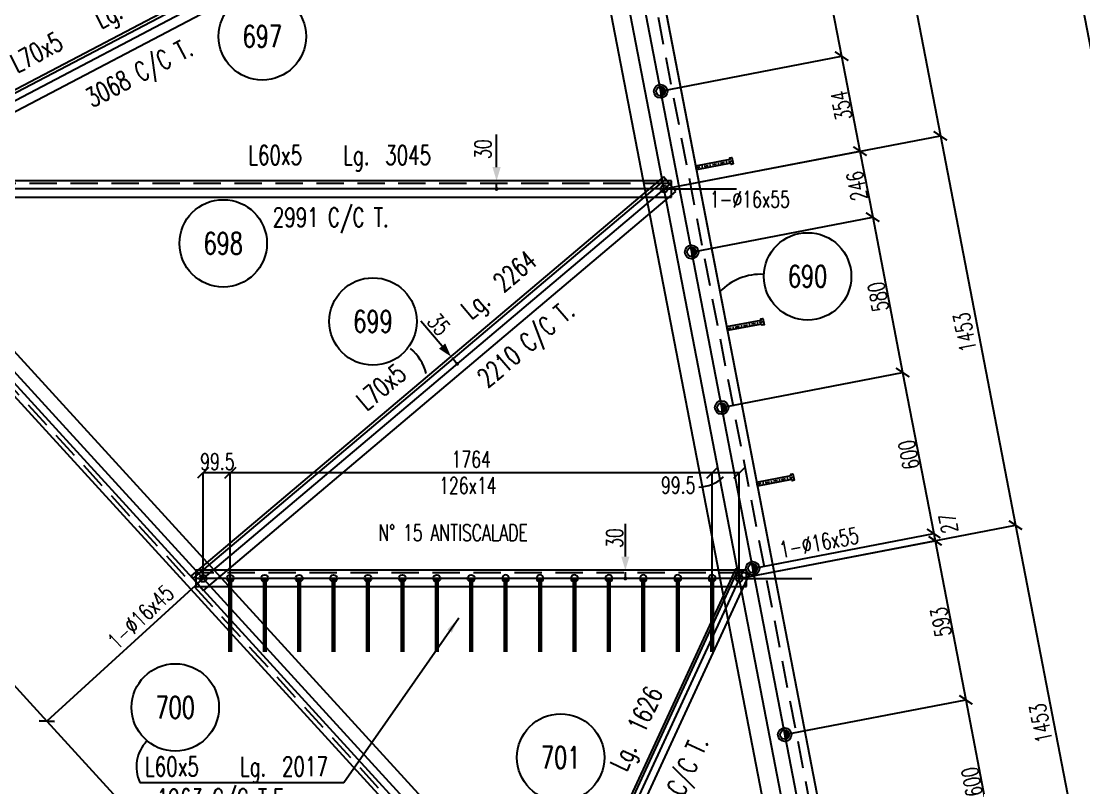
# Model space of a CAD drawing. Extents: x 669586 to 685806, y -4580 to 6900.
# Drawn here: x 675970 to 679859, y 261 to 3069 of the extents above; entities that cross this region are included whole.
import ezdxf
from ezdxf.enums import TextEntityAlignment as Align

# ---------------------------------------------------------------- set-up
doc = ezdxf.new("R2010")
doc.units = 0
doc.header["$LTSCALE"] = 200
doc.header["$MEASUREMENT"] = 0
doc.linetypes.add('DASHDOT', pattern=[1, 0.5, -0.25, 0, -0.25])
doc.linetypes.add('DASHED', pattern=[0.75, 0.5, -0.25])
doc.layers.get('0').update_dxf_attribs({"linetype": 'CONTINUOUS'})
for name, color, linetype in [('ASSI', 6, 'CONTINUOUS'), ('BOLLINI_1', 7, 'CONTINUOUS'), ('Echelon', 1, 'CONTINUOUS'), ('FORI', 2, 'CONTINUOUS'), ('LINEA_ANG', 2, 'CONTINUOUS'), ('LS', 7, 'CONTINUOUS'), ('MZ', 6, 'DASHDOT'), ('QT_MAL', 7, 'CONTINUOUS'), ('QT_MPR', 7, 'CONTINUOUS'), ('QT_MSP', 7, 'CONTINUOUS'), ('TRAT-Y', 7, 'DASHED')]:
    doc.layers.add(name, color=color, linetype=linetype)
doc.styles.add('QUOTE', font='ROMANS8.SHX', dxfattribs={"width": 0.7})
doc.styles.add('RQL', font='ROMANS8.SHX', dxfattribs={"width": 0.7})
doc.styles.add('RS', font='ROMANS8.shx', dxfattribs={"width": 0.7})
doc.styles.get("Standard").update_dxf_attribs({"font": 'ROMANS8.SHX', "width": 0.7})
doc.dimstyles.new('FRECCE1', dxfattribs={"dimtxt": 60, "dimasz": 6.66, "dimexe": 0, "dimexo": 0, "dimgap": 1, "dimtad": 1, "dimzin": 0, "dimdsep": 46, "dimtxsty": 'RS', "dimblk1": 'QUOTP', "dimblk2": 'QUOTF', "dimsah": 1, "dimcen": 0, "dimclrd": 2, "dimclre": 2, "dimclrt": 7, "dimadec": 0, "dimazin": 0, "dimtfac": 1, "dimtix": 1, "dimtmove": 2, "dimatfit": 3, "dimldrblk": 'QUOTP', "dimfxl": 1, "dimtolj": 1, "dimtzin": 0, "dimarcsym": 0})
doc.dimstyles.new('TRATTO', dxfattribs={"dimscale": 0, "dimtxt": 60, "dimasz": 40, "dimexe": 0, "dimexo": 0, "dimgap": 5, "dimtad": 1, "dimrnd": 0.5, "dimdsep": 46, "dimtxsty": 'RS', "dimblk1": 'OBLIQUE', "dimblk2": 'OBLIQUE', "dimsah": 1, "dimcen": 0.09, "dimclrd": 2, "dimclre": 2, "dimclrt": 7, "dimadec": 0, "dimazin": 0, "dimtfac": 1, "dimtix": 1, "dimtmove": 2, "dimatfit": 3, "dimfxl": 1, "dimtolj": 1, "dimtzin": 0, "dimarcsym": 0})

# ---------------------------------------------------------------- blocks, each defined once
blk = doc.blocks.new('ASSE98')
blk.add_line((0, 0), (1, 0))
at = {"color": 7, "style": 'QUOTE', "width": 0.5, "flags": 1}
for tag, p in [('TI', (1.38308, 6.82731)), ('DI_S', (1.38308, 6.42178)), ('D_S', (1.38308, 6.02092)), ('E_S', (1.38308, 5.68065)), ('NFORI', (1.36454, 5.29792)), ('ALAR', (1.36349, 4.93246)), ('FAM', (1.3775, 4.54645)), ('ALA', (1.38308, 4.19257)), ('DISP2', (1.38308, 3.84971)), ('DISP1', (1.38308, 3.50686)), ('PINZAF', (1.38308, 3.164)), ('PINZAI', (1.38308, 2.82114)), ('TRP', (1.38308, 2.47829)), ('NP', (1.38308, 2.13543)), ('SV', (1.38308, 1.79257)), ('PESO', (1.38308, 1.44971)), ('QUA', (1.38308, 1.10686)), ('LUN', (1.38308, 0.764)), ('PROF', (1.38308, 0.42114)), ('POS', (1.38308, 0.07829))]:
    blk.add_attdef(tag, p, '', height=0.2, dxfattribs=at)
at = {"color": 7, "flags": 1}
for tag, p in [('LAV1', (3.07431, 6.82847)), ('LAV2', (3.07431, 6.49513)), ('LAV3', (3.07431, 6.1618)), ('LAV4', (3.07431, 5.82847)), ('LAV5', (3.07431, 5.49513)), ('LAV6', (3.07431, 5.1618)), ('LAV7', (3.07431, 4.82847)), ('LAV8', (3.07431, 4.49513)), ('LAV9', (3.07431, 4.1618)), ('LAV10', (3.07431, 3.82847))]:
    blk.add_attdef(tag, p, '', height=0.2, dxfattribs=at)
blk = doc.blocks.new('16')
blk.add_circle((0, 0), 1)
blk = doc.blocks.new('P20')
at = {"color": 0}
for p, q in [((0, 0.98), (0.02, 1)), ((0, 0.94), (0.06, 1)), ((1, -0.01), (0, 0.99)), ((0, 0.89), (0.1, 0.99)), ((0, 0.85), (0.14, 0.99)), ((0, 0.8), (0.18, 0.98)), ((0, 0.76), (0.22, 0.98)), ((0, 0.71), (0.25, 0.97)), ((0, 0.67), (0.29, 0.96)), ((1, -0.05), (0, 0.95)), ((0, 0.62), (0.32, 0.95)), ((0, 0.58), (0.36, 0.93)), ((0, 0.53), (0.39, 0.92)), ((0, 0.49), (0.42, 0.91)), ((1, -0.09), (0, 0.9)), ((0, 0.44), (0.45, 0.89)), ((0, 0.4), (0.48, 0.88)), ((0.99, -0.13), (0, 0.86)), ((0, 0.35), (0.51, 0.86)), ((0, 0.31), (0.54, 0.84)), ((0, 0.26), (0.56, 0.83)), ((0.99, -0.17), (0, 0.81)), ((0, 0.22), (0.59, 0.81)), ((0, 0.17), (0.61, 0.79)), ((0.98, -0.21), (0, 0.77)), ((0, 0.13), (0.64, 0.77)), ((0, 0.08), (0.66, 0.75)), ((0, 0.04), (0.69, 0.73)), ((0.97, -0.25), (0, 0.72)), ((0, -0.01), (0.71, 0.7)), ((0.96, -0.28), (0, 0.68)), ((0, -0.05), (0.73, 0.68)), ((0, -0.1), (0.75, 0.66)), ((0.95, -0.32), (0, 0.63)), ((0, -0.14), (0.77, 0.63)), ((0, -0.19), (0.79, 0.61)), ((0.94, -0.35), (0, 0.59)), ((0, -0.23), (0.81, 0.58)), ((0, -0.28), (0.83, 0.56)), ((0.92, -0.38), (0, 0.54)), ((0, -0.32), (0.85, 0.53)), ((0.91, -0.41), (0, 0.5)), ((0, -0.36), (0.87, 0.5)), ((0, -0.41), (0.88, 0.47)), ((0.9, -0.44), (0, 0.45)), ((0, -0.45), (0.9, 0.44)), ((0.88, -0.47), (0, 0.41)), ((0, -0.5), (0.91, 0.41)), ((0, -0.54), (0.92, 0.38)), ((0.87, -0.5), (0, 0.36)), ((0, -0.59), (0.94, 0.35)), ((0.85, -0.53), (0, 0.32)), ((0, -0.63), (0.95, 0.31)), ((0, -0.68), (0.96, 0.28)), ((0.83, -0.56), (0, 0.27)), ((0, -0.72), (0.97, 0.25)), ((0.81, -0.58), (0, 0.23)), ((0, -0.77), (0.98, 0.21)), ((0.79, -0.61), (0, 0.18)), ((0, -0.81), (0.99, 0.17)), ((0.77, -0.63), (0, 0.14)), ((0, -0.86), (0.99, 0.13)), ((0.75, -0.66), (0, 0.09)), ((0, -0.9), (1, 0.09)), ((0.73, -0.68), (0, 0.05)), ((0, -0.95), (1, 0.05)), ((0.71, -0.7), (0, 0.01)), ((0, -0.99), (1, 0.01)), ((1, 0.04), (0.04, 1)), ((1, 0.09), (0.09, 1)), ((0.99, 0.14), (0.14, 0.99)), ((0.98, 0.19), (0.19, 0.98)), ((0.97, 0.25), (0.25, 0.97)), ((0.95, 0.31), (0.31, 0.95)), ((0.92, 0.38), (0.38, 0.92)), ((0.88, 0.47), (0.47, 0.88)), ((0.81, 0.59), (0.59, 0.81)), ((0.69, -0.73), (0, -0.04)), ((0.66, -0.75), (0, -0.08)), ((0.64, -0.77), (0, -0.13)), ((0.61, -0.79), (0, -0.17)), ((0.59, -0.81), (0, -0.22)), ((0.56, -0.83), (0, -0.26)), ((0.54, -0.84), (0, -0.31)), ((0.51, -0.86), (0, -0.35)), ((0.48, -0.88), (0, -0.4)), ((0.45, -0.89), (0, -0.44)), ((0.42, -0.91), (0, -0.49)), ((0.39, -0.92), (0, -0.53)), ((0.36, -0.93), (0, -0.58)), ((0.32, -0.95), (0, -0.62)), ((0.29, -0.96), (0, -0.67)), ((0.25, -0.97), (0, -0.71)), ((0.22, -0.98), (0, -0.76)), ((0.18, -0.98), (0, -0.8)), ((0.14, -0.99), (0, -0.85)), ((0.1, -0.99), (0, -0.89)), ((0.04, -1), (1, -0.04)), ((0.09, -1), (1, -0.09)), ((0.14, -0.99), (0.99, -0.14)), ((0.19, -0.98), (0.98, -0.19)), ((0.25, -0.97), (0.97, -0.25)), ((0.31, -0.95), (0.95, -0.31)), ((0.38, -0.92), (0.92, -0.38)), ((0.47, -0.88), (0.88, -0.47)), ((0.59, -0.81), (0.81, -0.59))]:
    blk.add_line(p, q, dxfattribs=at)
for radius in [1.5, 1]:
    blk.add_circle((0, 0), radius)
blk = doc.blocks.new('A$C6E393FD9')
at = {"layer": 'Echelon', "color": 3}
blk.add_lwpolyline([(2.5, 0), (0, 19.8), (168.6, 41.4), (167.9, 47.2), (177.8, 48.5), (181.8, 17.1), (171.9, 15.8), (171.2, 21.6), (2.5, 0)], close=True, dxfattribs=at)
at = {"layer": 'MZ', "ltscale": 0.2}
blk.add_line((1.3, 9.9), (179.8, 32.8), dxfattribs=at)
blk = doc.blocks.new('_OBLIQUE')
at = {"color": 0, "linetype": 'ByBlock'}
blk.add_line((-0.5, -0.5), (0.5, 0.5), dxfattribs=at)
blk = doc.blocks.new('*D72')
at = {"layer": 'QT_MSP', "color": 2, "lineweight": -2, "transparency": 16777216}
for p, q in [((678196.4, 3401.9), (678859.2, 3529.7)), ((678859.2, 3529.7), (678972.8, 2940.6)), ((678310, 2812.7), (678972.8, 2940.6))]:
    blk.add_line(p, q, dxfattribs=at)
at = {"layer": 'QT_MSP', "color": 2, "lineweight": -2, "transparency": 16777216, "xscale": 40, "yscale": 40, "zscale": 40}
for p, rotation in [((678859.2, 3529.7), 100.9154326102442), ((678972.8, 2940.6), 280.9154326102442)]:
    blk.add_blockref('_OBLIQUE', p, dxfattribs=dict(at, rotation=rotation))
at = {"layer": 'QT_MSP', "color": 7, "transparency": 16777216, "insert": (678881.6, 3228.5), "char_height": 60, "attachment_point": 5, "rotation": 100.9154, "style": 'RS'}
blk.add_mtext('\\A1;600', dxfattribs=at)
blk = doc.blocks.new('*D73')
at = {"layer": 'QT_MSP', "color": 2, "lineweight": -2, "transparency": 16777216}
for p, q in [((678310, 2812.7), (678972.8, 2940.6)), ((678972.8, 2940.6), (679039.8, 2593.1)), ((678323, 2454.9), (679039.8, 2593.1))]:
    blk.add_line(p, q, dxfattribs=at)
at = {"layer": 'QT_MSP', "color": 2, "lineweight": -2, "transparency": 16777216, "xscale": 40, "yscale": 40, "zscale": 40}
for p, rotation in [((678972.8, 2940.6), 100.9154326102442), ((679039.8, 2593.1), 280.9154326102442)]:
    blk.add_blockref('_OBLIQUE', p, dxfattribs=dict(at, rotation=rotation))
at = {"layer": 'QT_MSP', "color": 7, "transparency": 16777216, "insert": (678971.9, 2760.2), "char_height": 60, "attachment_point": 5, "rotation": 100.9154, "style": 'RS'}
blk.add_mtext('\\A1;354', dxfattribs=at)
blk = doc.blocks.new('*D74')
at = {"layer": 'QT_MSP', "color": 2, "lineweight": -2, "transparency": 16777216}
for p, q in [((678323, 2454.9), (679039.8, 2593.1)), ((679039.8, 2593.1), (679086.4, 2351.4)), ((678423.6, 2223.6), (679086.4, 2351.4))]:
    blk.add_line(p, q, dxfattribs=at)
at = {"layer": 'QT_MSP', "color": 2, "lineweight": -2, "transparency": 16777216, "xscale": 40, "yscale": 40, "zscale": 40}
for p, rotation in [((679039.8, 2593.1), 100.9154326102442), ((679086.4, 2351.4), 280.9154326102442)]:
    blk.add_blockref('_OBLIQUE', p, dxfattribs=dict(at, rotation=rotation))
at = {"layer": 'QT_MSP', "color": 7, "transparency": 16777216, "insert": (679028.7, 2465.6), "char_height": 60, "attachment_point": 5, "rotation": 100.9154, "style": 'RS'}
blk.add_mtext('\\A1;246', dxfattribs=at)
blk = doc.blocks.new('*D75')
at = {"layer": 'QT_MSP', "color": 2, "lineweight": -2, "transparency": 16777216}
for p, q in [((678423.6, 2223.6), (679086.4, 2351.4)), ((679086.4, 2351.4), (679196.2, 1781.9)), ((678533.4, 1654.1), (679196.2, 1781.9))]:
    blk.add_line(p, q, dxfattribs=at)
at = {"layer": 'QT_MSP', "color": 2, "lineweight": -2, "transparency": 16777216, "xscale": 40, "yscale": 40, "zscale": 40}
for p, rotation in [((679086.4, 2351.4), 100.9154326102442), ((679196.2, 1781.9), 280.9154326102442)]:
    blk.add_blockref('_OBLIQUE', p, dxfattribs=dict(at, rotation=rotation))
at = {"layer": 'QT_MSP', "color": 7, "transparency": 16777216, "insert": (679106.9, 2060), "char_height": 60, "attachment_point": 5, "rotation": 100.9154, "style": 'RS'}
blk.add_mtext('\\A1;580', dxfattribs=at)
blk = doc.blocks.new('*D76')
at = {"layer": 'QT_MSP', "color": 2, "lineweight": -2, "transparency": 16777216}
for p, q in [((678533.4, 1654.1), (679196.2, 1781.9)), ((679196.2, 1781.9), (679309.8, 1192.8)), ((678647, 1064.9), (679309.8, 1192.8))]:
    blk.add_line(p, q, dxfattribs=at)
at = {"layer": 'QT_MSP', "color": 2, "lineweight": -2, "transparency": 16777216, "xscale": 40, "yscale": 40, "zscale": 40}
for p, rotation in [((679196.2, 1781.9), 100.9154326102442), ((679309.8, 1192.8), 280.9154326102442)]:
    blk.add_blockref('_OBLIQUE', p, dxfattribs=dict(at, rotation=rotation))
at = {"layer": 'QT_MSP', "color": 7, "transparency": 16777216, "insert": (679218.7, 1480.7), "char_height": 60, "attachment_point": 5, "rotation": 100.9154, "style": 'RS'}
blk.add_mtext('\\A1;600', dxfattribs=at)
blk = doc.blocks.new('*D77')
at = {"layer": 'QT_MSP', "color": 2, "lineweight": -2, "transparency": 16777216}
for p, q in [((678647, 1064.9), (679309.8, 1192.8)), ((679309.8, 1192.8), (679314.9, 1166.4)), ((678598.1, 1028.1), (679314.9, 1166.4))]:
    blk.add_line(p, q, dxfattribs=at)
at = {"layer": 'QT_MSP', "color": 2, "lineweight": -2, "transparency": 16777216, "xscale": 40, "yscale": 40, "zscale": 40}
for p, rotation in [((679309.8, 1192.8), 100.9154326102442), ((679314.9, 1166.4), 280.9154326102442)]:
    blk.add_blockref('_OBLIQUE', p, dxfattribs=dict(at, rotation=rotation))
at = {"layer": 'QT_MSP', "color": 7, "transparency": 16777216, "insert": (679363.5, 1229.5), "char_height": 60, "attachment_point": 5, "rotation": 100.9154, "style": 'RS'}
blk.add_mtext('\\A1;27', dxfattribs=at)
blk = doc.blocks.new('*D78')
at = {"layer": 'QT_MSP', "color": 2, "lineweight": -2, "transparency": 16777216}
for p, q in [((678598.1, 1028.1), (679314.9, 1166.4)), ((679314.9, 1166.4), (679427.2, 584)), ((678764.4, 456.2), (679427.2, 584))]:
    blk.add_line(p, q, dxfattribs=at)
at = {"layer": 'QT_MSP', "color": 2, "lineweight": -2, "transparency": 16777216, "xscale": 40, "yscale": 40, "zscale": 40}
for p, rotation in [((679314.9, 1166.4), 100.9154326102442), ((679427.2, 584), 280.9154326102442)]:
    blk.add_blockref('_OBLIQUE', p, dxfattribs=dict(at, rotation=rotation))
at = {"layer": 'QT_MSP', "color": 7, "transparency": 16777216, "insert": (679336.7, 868.5), "char_height": 60, "attachment_point": 5, "rotation": 100.9154, "style": 'RS'}
blk.add_mtext('\\A1;593', dxfattribs=at)
blk = doc.blocks.new('*D79')
at = {"layer": 'QT_MSP', "color": 2, "lineweight": -2, "transparency": 16777216}
for p, q in [((678764.4, 456.2), (679427.2, 584)), ((679427.2, 584), (679540.9, -5.2)), ((678878.1, -133), (679540.9, -5.2))]:
    blk.add_line(p, q, dxfattribs=at)
at = {"layer": 'QT_MSP', "color": 2, "lineweight": -2, "transparency": 16777216, "xscale": 40, "yscale": 40, "zscale": 40}
for p, rotation in [((679427.2, 584), 100.9154326102442), ((679540.9, -5.2), 280.9154326102442)]:
    blk.add_blockref('_OBLIQUE', p, dxfattribs=dict(at, rotation=rotation))
at = {"layer": 'QT_MSP', "color": 7, "transparency": 16777216, "insert": (679449.7, 282.8), "char_height": 60, "attachment_point": 5, "rotation": 100.9154, "style": 'RS'}
blk.add_mtext('\\A1;600', dxfattribs=at)
blk = doc.blocks.new('*D92')
at = {"layer": 'QT_MPR', "color": 2, "lineweight": -2, "transparency": 16777216}
for p, q in [((680659.7, 4385.4), (679648.3, 4190.3)), ((679648.3, 4190.3), (679923.5, 2763.6)), ((680934.9, 2958.6), (679923.5, 2763.6))]:
    blk.add_line(p, q, dxfattribs=at)
at = {"layer": 'QT_MPR', "color": 2, "lineweight": -2, "transparency": 16777216, "xscale": 40, "yscale": 40, "zscale": 40}
for p, rotation in [((679648.3, 4190.3), 100.9154326102493), ((679923.5, 2763.6), 280.9154326102493)]:
    blk.add_blockref('_OBLIQUE', p, dxfattribs=dict(at, rotation=rotation))
at = {"layer": 'QT_MPR', "color": 7, "transparency": 16777216, "insert": (679751.5, 3470.3), "char_height": 60, "attachment_point": 5, "rotation": 100.9154, "style": 'RS'}
blk.add_mtext('\\A1;1453', dxfattribs=at)
blk = doc.blocks.new('*D117')
at = {"layer": 'QT_MPR', "color": 2, "lineweight": -2, "transparency": 16777216}
for p, q in [((678047.8, 3881.7), (679059.2, 4076.7)), ((679059.2, 4076.7), (679334.3, 2649.9)), ((678323, 2454.9), (679334.3, 2649.9))]:
    blk.add_line(p, q, dxfattribs=at)
at = {"layer": 'QT_MPR', "color": 2, "lineweight": -2, "transparency": 16777216, "xscale": 40, "yscale": 40, "zscale": 40}
for p, rotation in [((679059.2, 4076.7), 100.9154326102493), ((679334.3, 2649.9), 280.9154326102493)]:
    blk.add_blockref('_OBLIQUE', p, dxfattribs=dict(at, rotation=rotation))
at = {"layer": 'QT_MPR', "color": 7, "transparency": 16777216, "insert": (679154.8, 3348.6), "char_height": 60, "attachment_point": 5, "rotation": 100.9154, "style": 'RS'}
blk.add_mtext('\\A1;1453', dxfattribs=at)
blk = doc.blocks.new('*D118')
at = {"layer": 'QT_MPR', "color": 2, "lineweight": -2, "transparency": 16777216}
for p, q in [((678323, 2454.9), (679334.3, 2649.9)), ((679334.3, 2649.9), (679609.5, 1223.2)), ((678598.1, 1028.1), (679609.5, 1223.2))]:
    blk.add_line(p, q, dxfattribs=at)
at = {"layer": 'QT_MPR', "color": 2, "lineweight": -2, "transparency": 16777216, "xscale": 40, "yscale": 40, "zscale": 40}
for p, rotation in [((679334.3, 2649.9), 100.9154326102493), ((679609.5, 1223.2), 280.9154326102493)]:
    blk.add_blockref('_OBLIQUE', p, dxfattribs=dict(at, rotation=rotation))
at = {"layer": 'QT_MPR', "color": 7, "transparency": 16777216, "insert": (679423.4, 1929.7), "char_height": 60, "attachment_point": 5, "rotation": 100.9154, "style": 'RS'}
blk.add_mtext('\\A1;1453', dxfattribs=at)
blk = doc.blocks.new('*D119')
at = {"layer": 'QT_MPR', "color": 2, "lineweight": -2, "transparency": 16777216}
for p, q in [((678598.1, 1028.1), (679609.5, 1223.2)), ((679609.5, 1223.2), (679884.7, -203.6)), ((678873.3, -398.7), (679884.7, -203.6))]:
    blk.add_line(p, q, dxfattribs=at)
at = {"layer": 'QT_MPR', "color": 2, "lineweight": -2, "transparency": 16777216, "xscale": 40, "yscale": 40, "zscale": 40}
for p, rotation in [((679609.5, 1223.2), 100.9154326102493), ((679884.7, -203.6), 280.9154326102493)]:
    blk.add_blockref('_OBLIQUE', p, dxfattribs=dict(at, rotation=rotation))
at = {"layer": 'QT_MPR', "color": 7, "transparency": 16777216, "insert": (679702, 497.9), "char_height": 60, "attachment_point": 5, "rotation": 100.9154, "style": 'RS'}
blk.add_mtext('\\A1;1453', dxfattribs=at)
blk = doc.blocks.new('*D131')
at = {"layer": 'LS', "color": 2, "lineweight": -2, "transparency": 16777216}
for p, q in [((675332, 2454.9), (674760.1, 1932.5)), ((674760.1, 1932.5), (676063.6, 505.7)), ((676635.4, 1028.1), (676063.6, 505.7))]:
    blk.add_line(p, q, dxfattribs=at)
at = {"layer": 'LS', "color": 2, "lineweight": -2, "transparency": 16777216, "xscale": 40, "yscale": 40, "zscale": 40}
for p, rotation in [((674760.1, 1932.5), 132.413786843956), ((676063.6, 505.7), 312.413786843956)]:
    blk.add_blockref('_OBLIQUE', p, dxfattribs=dict(at, rotation=rotation))
at = {"layer": 'LS', "color": 7, "transparency": 16777216, "insert": (675437.7, 1242.7), "char_height": 60, "attachment_point": 5, "rotation": 312.4138, "style": 'RS'}
blk.add_mtext('\\A1;1932.5', dxfattribs=at)
blk = doc.blocks.new('*D132')
at = {"layer": 'LS', "color": 2, "lineweight": -2, "transparency": 16777216}
for p, q in [((676635.4, 1028.1), (676063.6, 505.7)), ((676063.6, 505.7), (677367.1, -921.1)), ((677938.9, -398.7), (677367.1, -921.1))]:
    blk.add_line(p, q, dxfattribs=at)
at = {"layer": 'LS', "color": 2, "lineweight": -2, "transparency": 16777216, "xscale": 40, "yscale": 40, "zscale": 40}
for p, rotation in [((676063.6, 505.7), 132.413786843956), ((677367.1, -921.1), 312.413786843956)]:
    blk.add_blockref('_OBLIQUE', p, dxfattribs=dict(at, rotation=rotation))
at = {"layer": 'LS', "color": 7, "transparency": 16777216, "insert": (676741.2, -184.1), "char_height": 60, "attachment_point": 5, "rotation": 312.4138, "style": 'RS'}
blk.add_mtext('\\A1;1932.5', dxfattribs=at)
blk = doc.blocks.new('QUOTP')
at = {"layer": 'ASSI', "color": 2, "const_width": 1.07}
blk.add_lwpolyline([(-0.53, 0, 1), (0.53, 0, 1)], format="xyb", close=True, dxfattribs=at)
blk = doc.blocks.new('QUOTF')
at = {"layer": 'LS', "color": 2}
blk.add_line((7.5, 0), (25.5, 0), dxfattribs=at)
blk.add_solid([(7.5, 2.25), (0, 0), (7.5, -2.25)], dxfattribs=at)
blk = doc.blocks.new('*D137')
at = {"layer": 'QT_MAL', "color": 2, "lineweight": -2, "transparency": 16777216}
blk.add_line((677709.6, 2461.6), (677709.6, 2478.2), dxfattribs=at)
at = {"layer": 'QT_MAL', "color": 2, "lineweight": -2, "transparency": 16777216, "xscale": 6.66, "yscale": 6.66, "zscale": 6.66}
for name, p, rotation in [('QUOTF', (677709.6, 2484.9), 90), ('QUOTP', (677709.6, 2454.9), 270)]:
    blk.add_blockref(name, p, dxfattribs=dict(at, rotation=rotation))
at = {"layer": 'QT_MAL', "color": 7, "transparency": 16777216, "insert": (677659.8, 2600.6), "char_height": 60, "attachment_point": 5, "rotation": 90, "style": 'RS'}
blk.add_mtext('\\A1;30', dxfattribs=at)
blk = doc.blocks.new('*D138')
at = {"layer": 'QT_MAL', "color": 2, "lineweight": -2, "transparency": 16777216}
for p, q in [((677542.6, 1841), (677542.6, 1841)), ((677560.9, 1819.3), (677546.9, 1835.9)), ((677565.2, 1814.2), (677565.2, 1814.2))]:
    blk.add_line(p, q, dxfattribs=at)
at = {"layer": 'QT_MAL', "color": 2, "lineweight": -2, "transparency": 16777216, "xscale": 6.66, "yscale": 6.66, "zscale": 6.66}
for name, p, rotation in [('QUOTF', (677542.6, 1841), 130.213990032912), ('QUOTP', (677565.2, 1814.2), 310.213990032912)]:
    blk.add_blockref(name, p, dxfattribs=dict(at, rotation=rotation))
at = {"layer": 'QT_MAL', "color": 7, "transparency": 16777216, "insert": (677497.6, 1958.6), "char_height": 60, "attachment_point": 5, "rotation": 310.214, "style": 'RS'}
blk.add_mtext('\\A1;35', dxfattribs=at)
blk = doc.blocks.new('*D139')
at = {"layer": 'QT_MPR', "color": 2, "lineweight": -2, "transparency": 16777216}
for p, q in [((678498.8, 1028.1), (678498.8, 1415)), ((678598.1, 1415), (678498.8, 1415)), ((678598.1, 1028.1), (678598.1, 1415))]:
    blk.add_line(p, q, dxfattribs=at)
at = {"layer": 'QT_MPR', "color": 2, "lineweight": -2, "transparency": 16777216, "xscale": 40, "yscale": 40, "zscale": 40, "rotation": 180}
blk.add_blockref('_OBLIQUE', (678498.8, 1415), dxfattribs=at)
at = {"layer": 'QT_MPR', "color": 2, "lineweight": -2, "transparency": 16777216, "xscale": 40, "yscale": 40, "zscale": 40}
blk.add_blockref('_OBLIQUE', (678598.1, 1415), dxfattribs=at)
at = {"layer": 'QT_MPR', "color": 7, "transparency": 16777216, "insert": (678374.6, 1369.7), "char_height": 60, "attachment_point": 5, "style": 'RS'}
blk.add_mtext('\\A1;99.5', dxfattribs=at)
blk = doc.blocks.new('*D140')
at = {"layer": 'QT_MPR', "color": 2, "lineweight": -2, "transparency": 16777216}
for p, q in [((676734.8, 1028.1), (676734.8, 1415)), ((678498.8, 1415), (676734.8, 1415)), ((678498.8, 1028.1), (678498.8, 1415))]:
    blk.add_line(p, q, dxfattribs=at)
at = {"layer": 'QT_MPR', "color": 2, "lineweight": -2, "transparency": 16777216, "xscale": 40, "yscale": 40, "zscale": 40, "rotation": 180}
blk.add_blockref('_OBLIQUE', (676734.8, 1415), dxfattribs=at)
at = {"layer": 'QT_MPR', "color": 2, "lineweight": -2, "transparency": 16777216, "xscale": 40, "yscale": 40, "zscale": 40}
blk.add_blockref('_OBLIQUE', (678498.8, 1415), dxfattribs=at)
at = {"layer": 'QT_MPR', "color": 7, "transparency": 16777216, "insert": (677604.6, 1368.5), "char_height": 60, "attachment_point": 5, "style": 'RS'}
blk.add_mtext('\\A1;126x14', dxfattribs=at)
blk = doc.blocks.new('*D141')
at = {"layer": 'QT_MPR', "color": 2, "lineweight": -2, "transparency": 16777216}
for p, q in [((676734.8, 1028.1), (676734.8, 1415)), ((678498.8, 1415), (676734.8, 1415)), ((678498.8, 1028.1), (678498.8, 1415))]:
    blk.add_line(p, q, dxfattribs=at)
at = {"layer": 'QT_MPR', "color": 2, "lineweight": -2, "transparency": 16777216, "xscale": 40, "yscale": 40, "zscale": 40, "rotation": 180}
blk.add_blockref('_OBLIQUE', (676734.8, 1415), dxfattribs=at)
at = {"layer": 'QT_MPR', "color": 2, "lineweight": -2, "transparency": 16777216, "xscale": 40, "yscale": 40, "zscale": 40}
blk.add_blockref('_OBLIQUE', (678498.8, 1415), dxfattribs=at)
at = {"layer": 'QT_MPR', "color": 7, "transparency": 16777216, "insert": (677616.8, 1464.5), "char_height": 60, "attachment_point": 5, "style": 'RS'}
blk.add_mtext('\\A1;1764', dxfattribs=at)
blk = doc.blocks.new('*D142')
at = {"layer": 'QT_MPR', "color": 2, "lineweight": -2, "transparency": 16777216}
for p, q in [((676635.4, 1028.1), (676635.4, 1415)), ((676734.8, 1415), (676635.4, 1415)), ((676734.8, 1028.1), (676734.8, 1415))]:
    blk.add_line(p, q, dxfattribs=at)
at = {"layer": 'QT_MPR', "color": 2, "lineweight": -2, "transparency": 16777216, "xscale": 40, "yscale": 40, "zscale": 40, "rotation": 180}
blk.add_blockref('_OBLIQUE', (676635.4, 1415), dxfattribs=at)
at = {"layer": 'QT_MPR', "color": 2, "lineweight": -2, "transparency": 16777216, "xscale": 40, "yscale": 40, "zscale": 40}
blk.add_blockref('_OBLIQUE', (676734.8, 1415), dxfattribs=at)
at = {"layer": 'QT_MPR', "color": 7, "transparency": 16777216, "insert": (676687.6, 1456.1), "char_height": 60, "attachment_point": 5, "style": 'RS'}
blk.add_mtext('\\A1;99.5', dxfattribs=at)
blk = doc.blocks.new('bull')
at = {"style": 'RS', "width": 0.7, "flags": 1}
for tag, p in [('NN', (-12.25, 0)), ('DIAMETRO', (0, -4.86)), ('SERRAGGIO', (0, -9.71)), ('LUNGHEZZA', (0, -14.57)), ('NB', (0, -19.43)), ('TIPO', (0, -24.12)), ('EL', (-0.14, -29))]:
    blk.add_attdef(tag, p, '', height=3, dxfattribs=at)
at = {"style": 'RS', "width": 0.7}
blk.add_attdef('BULLONE', (0, 0), '', height=3, dxfattribs=at)
blk = doc.blocks.new('*D164')
at = {"layer": 'QT_MAL', "color": 2, "lineweight": -2, "transparency": 16777216}
blk.add_line((678181, 1034.8), (678181, 1051.5), dxfattribs=at)
at = {"layer": 'QT_MAL', "color": 2, "lineweight": -2, "transparency": 16777216, "xscale": 6.66, "yscale": 6.66, "zscale": 6.66}
for name, p, rotation in [('QUOTF', (678181, 1058.1), 90), ('QUOTP', (678181, 1028.1), 270)]:
    blk.add_blockref(name, p, dxfattribs=dict(at, rotation=rotation))
at = {"layer": 'QT_MAL', "color": 7, "transparency": 16777216, "insert": (678142, 1176), "char_height": 60, "attachment_point": 5, "rotation": 90, "style": 'RS'}
blk.add_mtext('\\A1;30', dxfattribs=at)
blk = doc.blocks.new('xxx')
blk.add_circle((0, 0), 8)
at = {"color": 3, "style": 'RQL', "width": 0.7}
blk.add_attdef('POS', text='', height=4, dxfattribs=at).set_placement((0, 0), align=Align.MIDDLE)
at = {"color": 3, "style": 'RQL', "width": 0.7, "flags": 1}
blk.add_attdef('POS1', (-0.39, -5.42), '', height=2, dxfattribs=at)
at = {"style": 'RQL', "width": 0.7, "flags": 1}
blk.add_attdef('TIPO', (-0.39, -8.66), '', height=2, dxfattribs=at)

msp = doc.modelspace()

# ---------------------------------------------------------------- linework, layer by layer
at = {"layer": 'LINEA_ANG'}
for p, q in [((679204.273, -1428.437), (677778.392, 5965.328)), ((677582.011, 5927.456), (679007.891, -1466.309)), ((679007.716, -1494.462), (672868.598, 5225.481)), ((672745.568, 5197.063), (678995.301, -1643.961)), ((678055.45, 3925.226), (675291.643, 2473.244)), ((675324.198, 2411.275), (678088.006, 3863.257)), ((678321, 2499.061), (676592.123, 1037.323)), ((678366.195, 2445.606), (678321, 2499.061)), ((678349.979, 2484.901), (675304.979, 2484.901)), ((678349.979, 2424.901), (678349.979, 2484.901)), ((675304.979, 2424.901), (678349.979, 2424.901)), ((676637.318, 983.868), (678366.195, 2445.606)), ((678625.133, 1058.119), (676608.133, 1058.119)), ((676608.133, 1058.119), (676608.133, 998.119)), ((678584.947, 1063.954), (677902.953, -412.109)), ((678634.876, 1040.885), (678584.947, 1063.954)), ((678625.133, 998.119), (678625.133, 1058.119)), ((676592.123, 1037.323), (676637.318, 983.868)), ((677952.881, -435.177), (678634.876, 1040.885)), ((676608.133, 998.119), (678625.133, 998.119))]:
    msp.add_line(p, q, dxfattribs=at)
at = {"layer": 'LINEA_ANG', "color": 2}
for p, q in [((678060.566, 3915.488), (675296.759, 2463.506)), ((678328.102, 2490.661), (676599.225, 1028.923)), ((678593.118, 1060.179), (677911.123, -415.884))]:
    msp.add_line(p, q, dxfattribs=at)
at = {"layer": 'LS', "color": 6}
for p, q in [((677704.74, 5951.125), (679321.578, -2432.839)), ((679204.444, -1825.447), (672687.136, 5308.467)), ((678873.287, -398.664), (677795.032, 5192.523)), ((678990.796, -1550.073), (673643.299, 4303.355)), ((677150.448, 280.663), (677571.785, 884.246)), ((676404.17, 280.663), (677150.448, 280.663))]:
    msp.add_line(p, q, dxfattribs=at)
at = {"layer": 'LS', "color": 2}
for p, q in [((678322.979, 2454.901), (678588.16, 2454.901)), ((678598.133, 1028.119), (678863.314, 1028.119))]:
    msp.add_line(p, q, dxfattribs=at)
at = {"layer": 'LS', "color": 6, "const_width": 16}
for points in [[(676734.79, 1028.119), (676734.79, 758.119)], [(676986.79, 1028.119), (676986.79, 758.119)], [(677238.79, 1028.119), (677238.79, 758.119)], [(677490.79, 1028.119), (677490.79, 758.119)], [(677742.79, 1028.119), (677742.79, 758.119)], [(677994.79, 1028.119), (677994.79, 758.119)], [(678246.79, 1028.119), (678246.79, 758.119)], [(678498.79, 1028.119), (678498.79, 758.119)]]:
    msp.add_lwpolyline(points, dxfattribs=at)
at = {"layer": 'LS', "color": 2, "linetype": 'DASHED', "const_width": 16}
for points in [[(676860.79, 1028.119), (676860.79, 758.119)], [(677112.79, 1028.119), (677112.79, 758.119)], [(677364.79, 1028.119), (677364.79, 758.119)], [(677616.79, 1028.119), (677616.79, 758.119)], [(677868.79, 1028.119), (677868.79, 758.119)], [(678120.79, 1028.119), (678120.79, 758.119)], [(678372.79, 1028.119), (678372.79, 758.119)]]:
    msp.add_lwpolyline(points, dxfattribs=at)
at = {"layer": 'LS', "color": 6}
for centre, radius, start, end in [((678676.14, 1936.775), 205.344, 87.040182, 136.32133), ((677280.631, 1735.292), 176.625, 14.152477, 50.097653), ((678447.919, 1494.461), 131.577, 270.787707, 314.367211), ((676528.012, 338.287), 136.592, 135.993779, 204.952675)]:
    msp.add_arc(centre, radius, start, end, dxfattribs=at)
msp.add_solid([(677545.641, 829.323), (677571.785, 884.246), (677529.241, 840.771)], dxfattribs=at)
at = {"layer": 'TRAT-Y'}
for p, q in [((679172.852, -1434.496), (677746.971, 5959.269)), ((672757.381, 5207.854), (679007.113, -1633.169)), ((678349.979, 2474.901), (675304.979, 2474.901)), ((678625.133, 1048.119), (676608.133, 1048.119))]:
    msp.add_line(p, q, dxfattribs=at)

# ---------------------------------------------------------------- block references
at = {"layer": 'ASSI'}
for p, xscale, rotation in [((679204.24, -1428.268), 7530, 100.9154326102442), ((672745.568, 5197.063), 9266, 312.4137868439561)]:
    msp.add_blockref('ASSE98', p, dxfattribs=dict(at, xscale=xscale, rotation=rotation))
ref = msp.add_blockref('ASSE98', (678071.728, 3894.241), dxfattribs=dict(at, xscale=3122, zscale=3122, rotation=207.7154487364759))
ref.add_attrib('PROF', 'L70x5', (675953.817, 2878.381), dxfattribs={"layer": '0', "color": 2, "height": 70, "rotation": 27.715449, "style": 'QUOTE', "width": 0.7})
ref.add_attrib('LUN', '3122', (676397.867, 3111.666), dxfattribs={"layer": '0', "color": 2, "height": 70, "rotation": 27.715449, "style": 'QUOTE', "width": 0.7})
ref.add_attrib('PESO', '3068 C/C T.', (676228.938, 2751.45), dxfattribs={"layer": '0', "color": 2, "height": 70, "rotation": 27.715449, "style": 'QUOTE', "width": 0.7})
ref.add_attrib('SV', 'Lg.', (676261.418, 3039.981), dxfattribs={"layer": '0', "color": 2, "height": 70, "rotation": 27.715449, "style": 'QUOTE', "width": 0.7})
ref = msp.add_blockref('ASSE98', (678349.979, 2454.901), dxfattribs=dict(at, xscale=3045, zscale=3045, rotation=180))
ref.add_attrib('PROF', 'L60x5', (676800.272, 2543.612), dxfattribs={"layer": '0', "color": 2, "height": 70, "style": 'QUOTE', "width": 0.7})
ref.add_attrib('LUN', '3045', (677301.872, 2543.612), dxfattribs={"layer": '0', "color": 2, "height": 70, "style": 'QUOTE', "width": 0.7})
ref.add_attrib('PESO', '2991 C/C T.', (676890.437, 2315.87), dxfattribs={"layer": '0', "color": 2, "height": 70, "style": 'QUOTE', "width": 0.7})
ref.add_attrib('SV', 'Lg.', (677147.738, 2543.612), dxfattribs={"layer": '0', "color": 2, "height": 70, "style": 'QUOTE', "width": 0.7})
ref = msp.add_blockref('ASSE98', (678343.598, 2472.334), dxfattribs=dict(at, xscale=2264, zscale=2264, rotation=220.213990032912))
ref.add_attrib('PROF', 'L70x5', (677234.185, 1639.197), dxfattribs={"layer": '0', "color": 2, "height": 70, "rotation": 40.21399, "style": 'QUOTE', "width": 0.7})
ref.add_attrib('LUN', '2264', (677735.512, 2073.238), dxfattribs={"layer": '0', "color": 2, "height": 70, "rotation": 40.21399, "style": 'QUOTE', "width": 0.7})
ref.add_attrib('PESO', '2210 C/C T.', (677677, 1723), dxfattribs={"layer": '0', "color": 2, "height": 70, "rotation": 40.21399, "style": 'QUOTE', "width": 0.7})
ref.add_attrib('SV', 'Lg.', (677617.81, 1973.723), dxfattribs={"layer": '0', "color": 2, "height": 70, "rotation": 40.21399, "style": 'QUOTE', "width": 0.7})
ref = msp.add_blockref('ASSE98', (678609.458, 1052.629), dxfattribs=dict(at, xscale=1626, zscale=1626, rotation=245.2013420074647))
ref.add_attrib('PROF', 'L55x4', (678061.515, 38.505), dxfattribs={"layer": '0', "color": 2, "height": 70, "rotation": 65.201342, "style": 'QUOTE', "width": 0.7})
ref.add_attrib('LUN', '1626', (678249.601, 457.476), dxfattribs={"layer": '0', "color": 2, "height": 70, "rotation": 65.201342, "style": 'QUOTE', "width": 0.7})
ref.add_attrib('PESO', '1572 C/C T.', (678308.656, 43.215), dxfattribs={"layer": '0', "color": 2, "height": 70, "rotation": 65.201342, "style": 'QUOTE', "width": 0.7})
ref.add_attrib('SV', 'Lg.', (678184.953, 317.556), dxfattribs={"layer": '0', "color": 2, "height": 70, "rotation": 65.201342, "style": 'QUOTE', "width": 0.7})
ref = msp.add_blockref('ASSE98', (678625.133, 1028.119), dxfattribs=dict(at, xscale=2017, zscale=2017, rotation=180))
ref.add_attrib('PROF', 'L60x5', (676422.44, 304.257), dxfattribs={"layer": '0', "color": 2, "height": 70, "style": 'QUOTE', "width": 0.7})
ref.add_attrib('LUN', '2017', (676924.04, 304.257), dxfattribs={"layer": '0', "color": 2, "height": 70, "style": 'QUOTE', "width": 0.7})
ref.add_attrib('PESO', '1963 C/C T.E.', (676466.162, 187.258), dxfattribs={"layer": '0', "color": 2, "height": 70, "style": 'QUOTE', "width": 0.7})
ref.add_attrib('SV', 'Lg.', (676769.906, 304.257), dxfattribs={"layer": '0', "color": 2, "height": 70, "style": 'QUOTE', "width": 0.7})
at = {"layer": 'BOLLINI_1', "xscale": 19.99799999950235, "yscale": 19.99799999950235, "zscale": 19.99799999950235}
for p, values in [((676852.045, 3013.645), {'POS': '697'}), ((676708.918, 2255.479), {'POS': '698'}), ((678848.124, 2134.604), {'POS': '690'}), ((677257.156, 1969.438), {'POS': '699'}), ((676533.374, 555.566), {'POS': '700'}), ((677944.195, 372.203), {'POS': '701'})]:
    msp.add_blockref('xxx', p, dxfattribs=at).add_auto_attribs(values)
at = {"layer": 'FORI', "xscale": 16.5, "yscale": 16.5, "zscale": 16.5, "rotation": 7.543052222774039}
for p in [(678309.975, 2812.734), (678423.591, 2223.59), (678533.42, 1654.083), (678647.036, 1064.939), (678764.439, 456.156)]:
    msp.add_blockref('P20', p, dxfattribs=at)
at = {"layer": 'FORI', "yscale": 13, "zscale": 13}
for p, xscale in [((678322.979, 2454.901), 13), ((676635.446, 1028.119), 13), ((676734.79, 1028.119), 13), ((676860.79, 1028.119), 13), ((676986.79, 1028.119), 13), ((677112.79, 1028.119), 13), ((677238.79, 1028.119), 13), ((677364.79, 1028.119), 13), ((677490.79, 1028.119), 13), ((677616.79, 1028.119), 13), ((677742.79, 1028.119), -13), ((677868.79, 1028.119), -13), ((677994.79, 1028.119), -13), ((678120.79, 1028.119), -13), ((678246.79, 1028.119), -13), ((678372.79, 1028.119), -13), ((678498.79, 1028.119), -13), ((678598.133, 1028.119), 13)]:
    msp.add_blockref('16', p, dxfattribs=dict(at, xscale=xscale))
at = {"layer": 'LS', "color": 6, "xscale": 0.7500000000000001, "yscale": 0.7500000000000001, "zscale": 0.7500000000000001, "rotation": 3.618223307568464}
for p in [(678439.955, 2524.881), (678553.571, 1935.737), (678663.399, 1366.23)]:
    msp.add_blockref('A$C6E393FD9', p, dxfattribs=at)
at = {"layer": 'LS', "color": 7, "xscale": 20, "yscale": 20, "zscale": 20}
msp.add_blockref('bull', (678490, 2387), dxfattribs=at).add_auto_attribs({'BULLONE': '1-%%c16x55                '})
for p, rotation, values in [((678752, 1102), 10.98065001017354, {'BULLONE': '1-%%c16x55                '}), ((676321, 764), 43.45184230102204, {'BULLONE': '1-%%c16x45                '})]:
    msp.add_blockref('bull', p, dxfattribs=dict(at, rotation=rotation)).add_auto_attribs(values)

# ---------------------------------------------------------------- texts
at = {"layer": 'QT_MPR', "color": 7, "style": 'RS', "width": 0.7}
msp.add_text('N° 15 ANTISCALADE', height=60, dxfattribs=at).set_placement((677276.994, 1165.509))

# ---------------------------------------------------------------- dimensions: what is measured, and where the dimension line sits
at = {"layer": 'LS'}
for base, p1, p2, picture, middle in [((676063.599, 505.698), (675331.985, 2454.901), (676635.446, 1028.119), '*D131', (675437.709, 1242.697)), ((677367.061, -921.084), (676635.446, 1028.119), (677938.907, -398.664), '*D132', (676741.17, -184.086))]:
    dim = msp.add_linear_dim(base=base, p1=p1, p2=p2, angle=312.413787, dimstyle='TRATTO', override={"dimscale": 1}, dxfattribs=at)
    dim.commit()
    dim.dimension.update_dxf_attribs({"geometry": picture, "text_midpoint": middle})
at = {"layer": 'QT_MAL'}
for base, p1, p2, angle, text, picture, middle in [((677709.582, 2484.901), (677709.582, 2454.901), (677709.582, 2484.901), 90, '30', '*D137', (677659.812, 2600.649)), ((677542.618, 1840.951), (677565.216, 1814.224), (677542.618, 1840.951), 310.21399, '35', '*D138', (677497.589, 1958.554)), ((678181, 1058.119), (678181, 1028.119), (678181, 1058.119), 90, '30', '*D164', (678142, 1176))]:
    dim = msp.add_linear_dim(base=base, p1=p1, p2=p2, angle=angle, text=text, dimstyle='FRECCE1', dxfattribs=at)
    dim.commit()
    dim.dimension.update_dxf_attribs({"geometry": picture, "text_midpoint": middle, "dimtype": 128})
at = {"layer": 'QT_MPR'}
for base, p1, p2, picture, middle in [((679923.489, 2763.558), (680659.7, 4385.382), (680934.854, 2958.599), '*D92', (679751.546, 3470.322)), ((679334.344, 2649.942), (678047.826, 3881.684), (678322.979, 2454.901), '*D117', (679154.835, 3348.588)), ((679609.498, 1223.159), (678322.979, 2454.901), (678598.133, 1028.119), '*D118', (679423.437, 1929.708))]:
    dim = msp.add_linear_dim(base=base, p1=p1, p2=p2, angle=100.915433, text='1453', dimstyle='TRATTO', override={"dimscale": 1}, dxfattribs=at)
    dim.commit()
    dim.dimension.update_dxf_attribs({"geometry": picture, "text_midpoint": middle, "dimtype": 128})
for base, p1, p2, text, picture, middle in [((676635.446, 1414.969), (676734.79, 1028.119), (676635.446, 1028.119), '99.5', '*D142', (676687.581, 1456.068)), ((676734.79, 1414.969), (678498.79, 1028.119), (676734.79, 1028.119), '1764', '*D141', (677616.79, 1464.516)), ((676734.79, 1414.969), (678498.79, 1028.119), (676734.79, 1028.119), '126x14', '*D140', (677604.585, 1368.482)), ((678498.79, 1414.969), (678598.133, 1028.119), (678498.79, 1028.119), '99.5', '*D139', (678374.606, 1369.654))]:
    dim = msp.add_linear_dim(base=base, p1=p1, p2=p2, text=text, dimstyle='TRATTO', override={"dimscale": 1}, dxfattribs=at)
    dim.commit()
    dim.dimension.update_dxf_attribs({"geometry": picture, "text_midpoint": middle, "dimtype": 128})
dim = msp.add_linear_dim(base=(679884.652, -203.623), p1=(678598.133, 1028.119), p2=(678873.287, -398.664), angle=100.915433, dimstyle='TRATTO', override={"dimscale": 1}, dxfattribs=at)
dim.commit()
dim.dimension.update_dxf_attribs({"geometry": '*D119', "text_midpoint": (679701.999, 497.943), "dimtype": 128})
at = {"layer": 'QT_MSP'}
for base, p1, p2, text, picture, middle in [((678972.773, 2940.554), (678196.359, 3401.879), (678309.975, 2812.734), '600', '*D72', (678881.598, 3228.499)), ((679039.772, 2593.134), (678309.975, 2812.734), (678322.979, 2454.901), '354', '*D73', (678971.906, 2760.217)), ((679086.388, 2351.41), (678322.979, 2454.901), (678423.591, 2223.59), '246', '*D74', (679028.714, 2465.644)), ((679196.217, 1781.903), (678423.591, 2223.59), (678533.42, 1654.083), '580', '*D75', (679106.936, 2060.029)), ((679309.833, 1192.758), (678533.42, 1654.083), (678647.036, 1064.939), '600', '*D76', (679218.658, 1480.703)), ((679314.926, 1166.351), (678647.036, 1064.939), (678598.133, 1028.119), '27', '*D77', (679363.517, 1229.486)), ((679427.236, 583.976), (678598.133, 1028.119), (678764.439, 456.156), '593', '*D78', (679336.714, 868.536)), ((679540.852, -5.169), (678764.439, 456.156), (678878.055, -132.989), '600', '*D79', (679449.678, 282.776))]:
    dim = msp.add_linear_dim(base=base, p1=p1, p2=p2, angle=100.915433, text=text, dimstyle='TRATTO', override={"dimscale": 1}, dxfattribs=at)
    dim.commit()
    dim.dimension.update_dxf_attribs({"geometry": picture, "text_midpoint": middle, "dimtype": 128})

doc.saveas('drawing.dxf')
